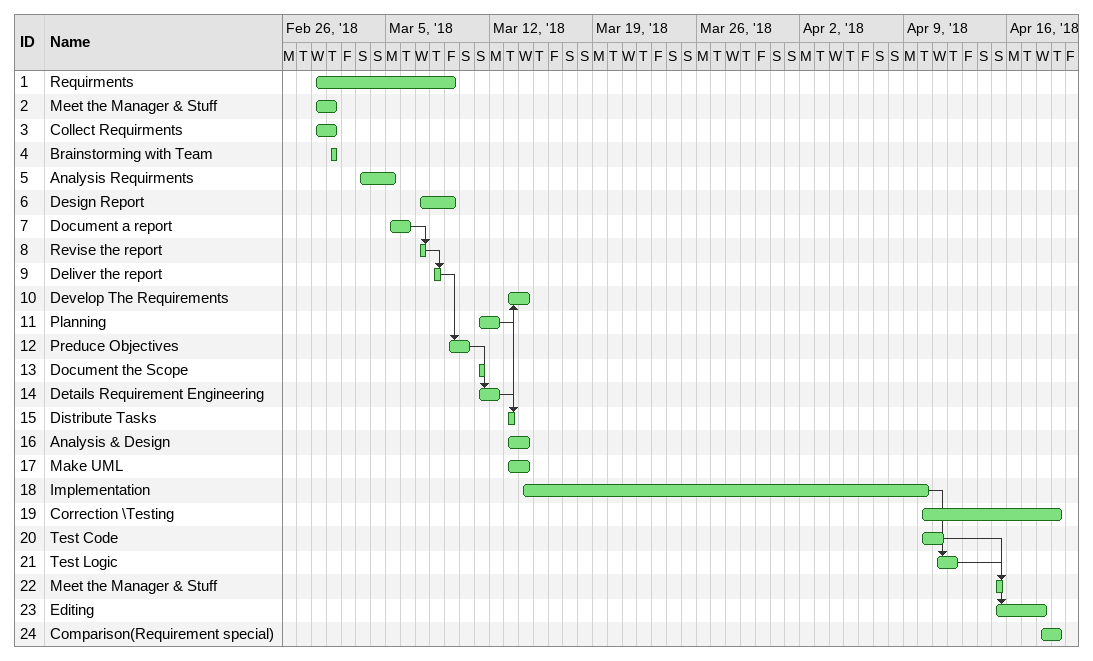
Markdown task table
| ID | Task | Start | Finish | Predecessors |
|---|---|---|---|---|
| 1 | Requirments | 2018-02-28 | 2018-03-09 |  |
| 2 | Meet the Manager & Stuff | 2018-02-28 | 2018-03-01 |  |
| 3 | Collect Requirments | 2018-02-28 | 2018-03-01 |  |
| 4 | Brainstorming with Team | 2018-03-01 | 2018-03-01 |  |
| 5 | Analysis Requirments | 2018-03-03 | 2018-03-05 |  |
| 6 | Design Report | 2018-03-07 | 2018-03-09 |  |
| 7 | Document a report | 2018-03-05 | 2018-03-06 |  |
| 8 | Revise the report | 2018-03-07 | 2018-03-07 | 7 |
| 9 | Deliver the report | 2018-03-08 | 2018-03-08 | 8 |
| 10 | Develop The Requirements | 2018-03-13 | 2018-03-14 | 14 |
| 11 | Planning | 2018-03-11 | 2018-03-12 |  |
| 12 | Preduce Objectives | 2018-03-09 | 2018-03-10 | 9 |
| 13 | Document the Scope | 2018-03-11 | 2018-03-11 |  |
| 14 | Details Requirement Engineering | 2018-03-11 | 2018-03-12 | 12 |
| 15 | Distribute Tasks | 2018-03-13 | 2018-03-13 | 11 |
| 16 | Analysis & Design | 2018-03-13 | 2018-03-14 |  |
| 17 | Make UML | 2018-03-13 | 2018-03-14 |  |
| 18 | Implementation | 2018-03-14 | 2018-04-10 |  |
| 19 | Correction \Testing | 2018-04-10 | 2018-04-19 |  |
| 20 | Test Code | 2018-04-10 | 2018-04-11 |  |
| 21 | Test Logic | 2018-04-11 | 2018-04-12 | 18 |
| 22 | Meet the Manager & Stuff | 2018-04-15 | 2018-04-15 | 20 |
| 23 | Editing | 2018-04-15 | 2018-04-18 | 21 |
| 24 | Comparison(Requirement special) | 2018-04-18 | 2018-04-19 |  |
